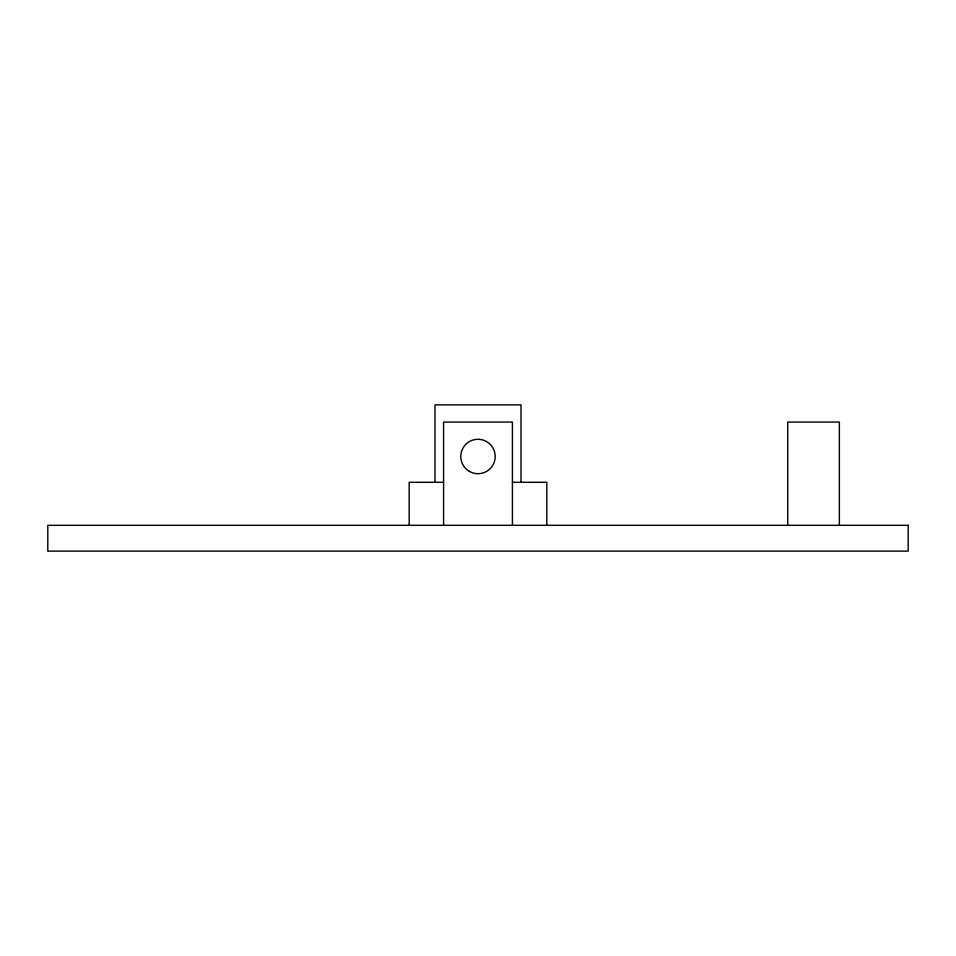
<?xml version="1.0" encoding="UTF-8"?>
<svg xmlns="http://www.w3.org/2000/svg" width="956" height="956" viewBox="0 0 956 956"><rect width="100%" height="100%" fill="white"/><g stroke="black" fill="none" stroke-linecap="round" stroke-linejoin="round"><path stroke-width="1.43" d="M443.584 482.302L409.168 482.302L409.168 525.322M512.416 482.302L546.832 482.302L546.832 525.322M839.368 525.322L839.368 422.074L787.744 422.074L787.744 525.322M521.02 482.194L521.02 404.866L434.98 404.866L434.98 482.194M512.416 525.322L512.416 422.074L443.584 422.074L443.584 525.322M908.2 525.322L47.8 525.322L47.8 551.134L908.2 551.134L908.2 525.322M469.396 471.392A17.208 17.208 0 0 0 495.208 456.49A17.208 17.208 0 0 0 469.396 441.588A17.208 17.208 0 0 0 469.396 471.392"/></g></svg>
